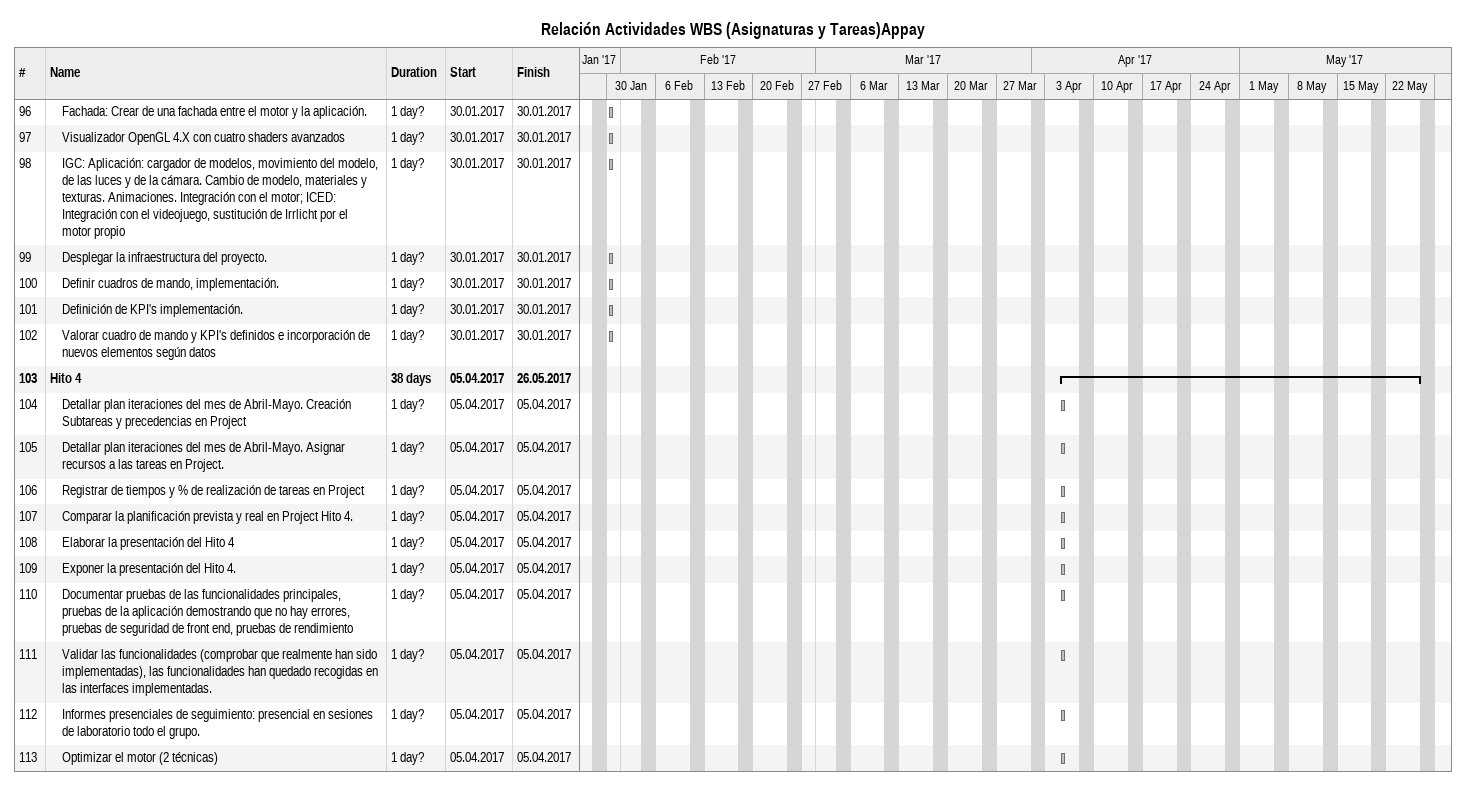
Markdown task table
Relación Actividades WBS (Asignaturas y Tareas)Appay

| ID | Level | Task | Duration | Start | Finish |
|---|---|---|---|---|---|
| 96 | 2 | Fachada: Crear de una fachada entre el motor y la aplicación. | 1d? | 2017-01-30 | 2017-01-30 |
| 97 | 2 | Visualizador OpenGL 4.X con cuatro shaders avanzados | 1d? | 2017-01-30 | 2017-01-30 |
| 98 | 2 | IGC: Aplicación: cargador de modelos, movimiento del modelo, de las luces y de la cámara. Cambio de modelo, materiales y texturas. Animaciones. Integración con el motor; ICED: Integración con el videojuego, sustitución de Irrlicht por el motor propio | 1d? | 2017-01-30 | 2017-01-30 |
| 99 | 2 | Desplegar la infraestructura del proyecto. | 1d? | 2017-01-30 | 2017-01-30 |
| 100 | 2 | Definir cuadros de mando, implementación. | 1d? | 2017-01-30 | 2017-01-30 |
| 101 | 2 | Definición de KPI's implementación. | 1d? | 2017-01-30 | 2017-01-30 |
| 102 | 2 | Valorar cuadro de mando y KPI's definidos e incorporación de nuevos elementos según datos | 1d? | 2017-01-30 | 2017-01-30 |
| 103 | 1 | **Hito 4** | 38d | 2017-04-05 | 2017-05-26 |
| 104 | 2 | Detallar plan iteraciones del mes de Abril-Mayo. Creación Subtareas y precedencias en Project | 1d? | 2017-04-05 | 2017-04-05 |
| 105 | 2 | Detallar plan iteraciones del mes de Abril-Mayo. Asignar recursos a las tareas en Project. | 1d? | 2017-04-05 | 2017-04-05 |
| 106 | 2 | Registrar de tiempos y % de realización de tareas en Project | 1d? | 2017-04-05 | 2017-04-05 |
| 107 | 2 | Comparar la planificación prevista y real en Project Hito 4. | 1d? | 2017-04-05 | 2017-04-05 |
| 108 | 2 | Elaborar la presentación del Hito 4 | 1d? | 2017-04-05 | 2017-04-05 |
| 109 | 2 | Exponer la presentación del Hito 4. | 1d? | 2017-04-05 | 2017-04-05 |
| 110 | 2 | Documentar pruebas de las funcionalidades principales, pruebas de la aplicación demostrando que no hay errores, pruebas de seguridad de front end, pruebas de rendimiento | 1d? | 2017-04-05 | 2017-04-05 |
| 111 | 2 | Validar las funcionalidades (comprobar que realmente han sido implementadas), las funcionalidades han quedado recogidas en las interfaces implementadas. | 1d? | 2017-04-05 | 2017-04-05 |
| 112 | 2 | Informes presenciales de seguimiento: presencial en sesiones de laboratorio todo el grupo. | 1d? | 2017-04-05 | 2017-04-05 |
| 113 | 2 | Optimizar el motor (2 técnicas) | 1d? | 2017-04-05 | 2017-04-05 |
